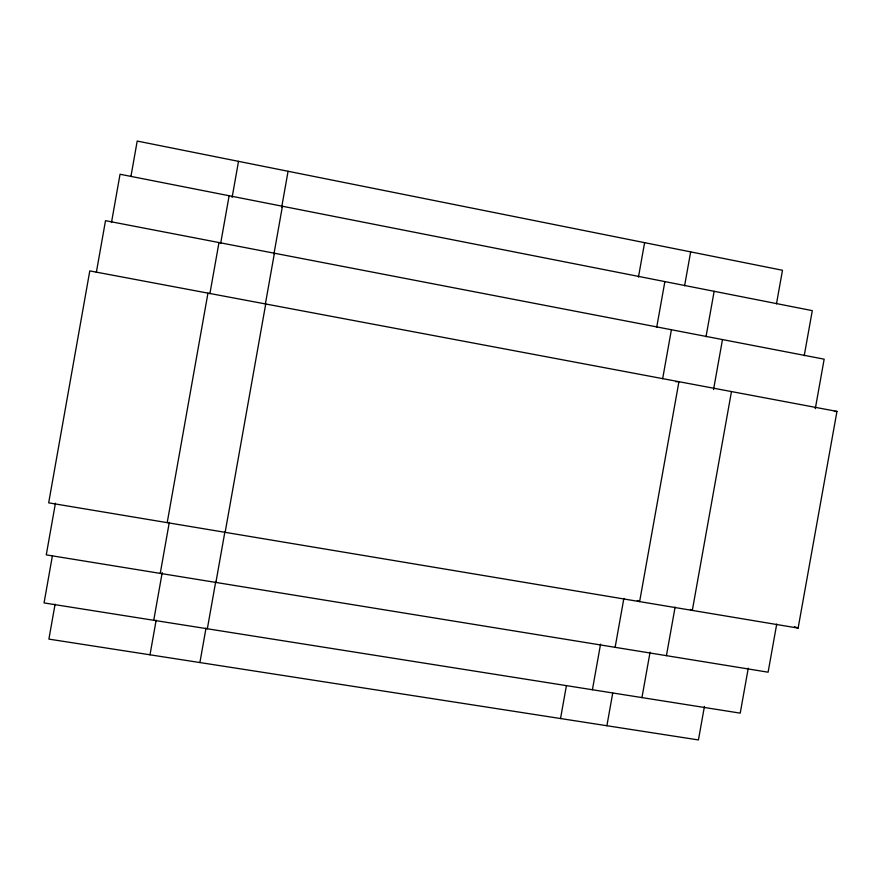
<?xml version="1.0" encoding="UTF-8"?>
<svg xmlns="http://www.w3.org/2000/svg" width="881" height="881" viewBox="0 0 881 881"><rect width="100%" height="100%" fill="white"/><g stroke="black" fill="none" stroke-linecap="round" stroke-linejoin="round"><path stroke-width="1.32" d="M55.437 503.183L46.275 554.865L768.1 672.192L776.723 624.067M96.337 272.438L105.511 220.679L824.164 359.173L815.299 408.696M52.353 556.076L44.05 602.923L740.216 713.147L748.266 668.172M111.491 222.519L120.047 174.251L812.293 310.641L804.221 355.704M55.096 604.157L48.895 639.11L698.435 739.941L704.426 706.43M130.994 176.101L137.205 141.059L782.482 270.269L776.469 303.857M167.203 522.653L207.96 293.131M160.243 573.388L169.306 522.323M209.898 293.692L218.984 242.55M153.746 620.29L162.214 572.573M220.635 243.552L229.126 195.747M150.001 654.803L156.157 620.158M232.11 197.41L238.52 161.344M199.899 662.556L206.022 628.054M281.689 207.167L288.076 171.266M207.343 628.781L215.757 581.427M273.969 253.827L282.427 206.242M215.9 582.44L224.93 531.617M265.357 304.11L274.398 253.232M225.14 532.333L265.721 304M638.461 277.063L644.606 242.66M560.536 718.533L566.428 685.539M656.708 327.28L664.869 281.601M592.406 689.746L600.556 644.143M662.655 378.72L671.41 329.736M615.125 647.337L623.869 598.419M684.603 285.763L690.66 251.889M606.888 725.735L612.691 693.281M678.932 381.693L639.628 601.602L637.304 600.501M706.011 336.773L714.15 291.303M641.952 697.587L650.068 652.193M713.544 389.578L722.486 339.581M666.421 655.673L675.11 607.086M692.323 610.412L731.472 391.571M798.131 628.098L836.95 411.405L89.785 270.908L48.675 502.842L798.131 628.098L794.475 626.677M675.914 381.77L678.458 381.605M834.351 411.405L836.95 411.405M690.374 609.432L692.796 610.489"/></g></svg>
